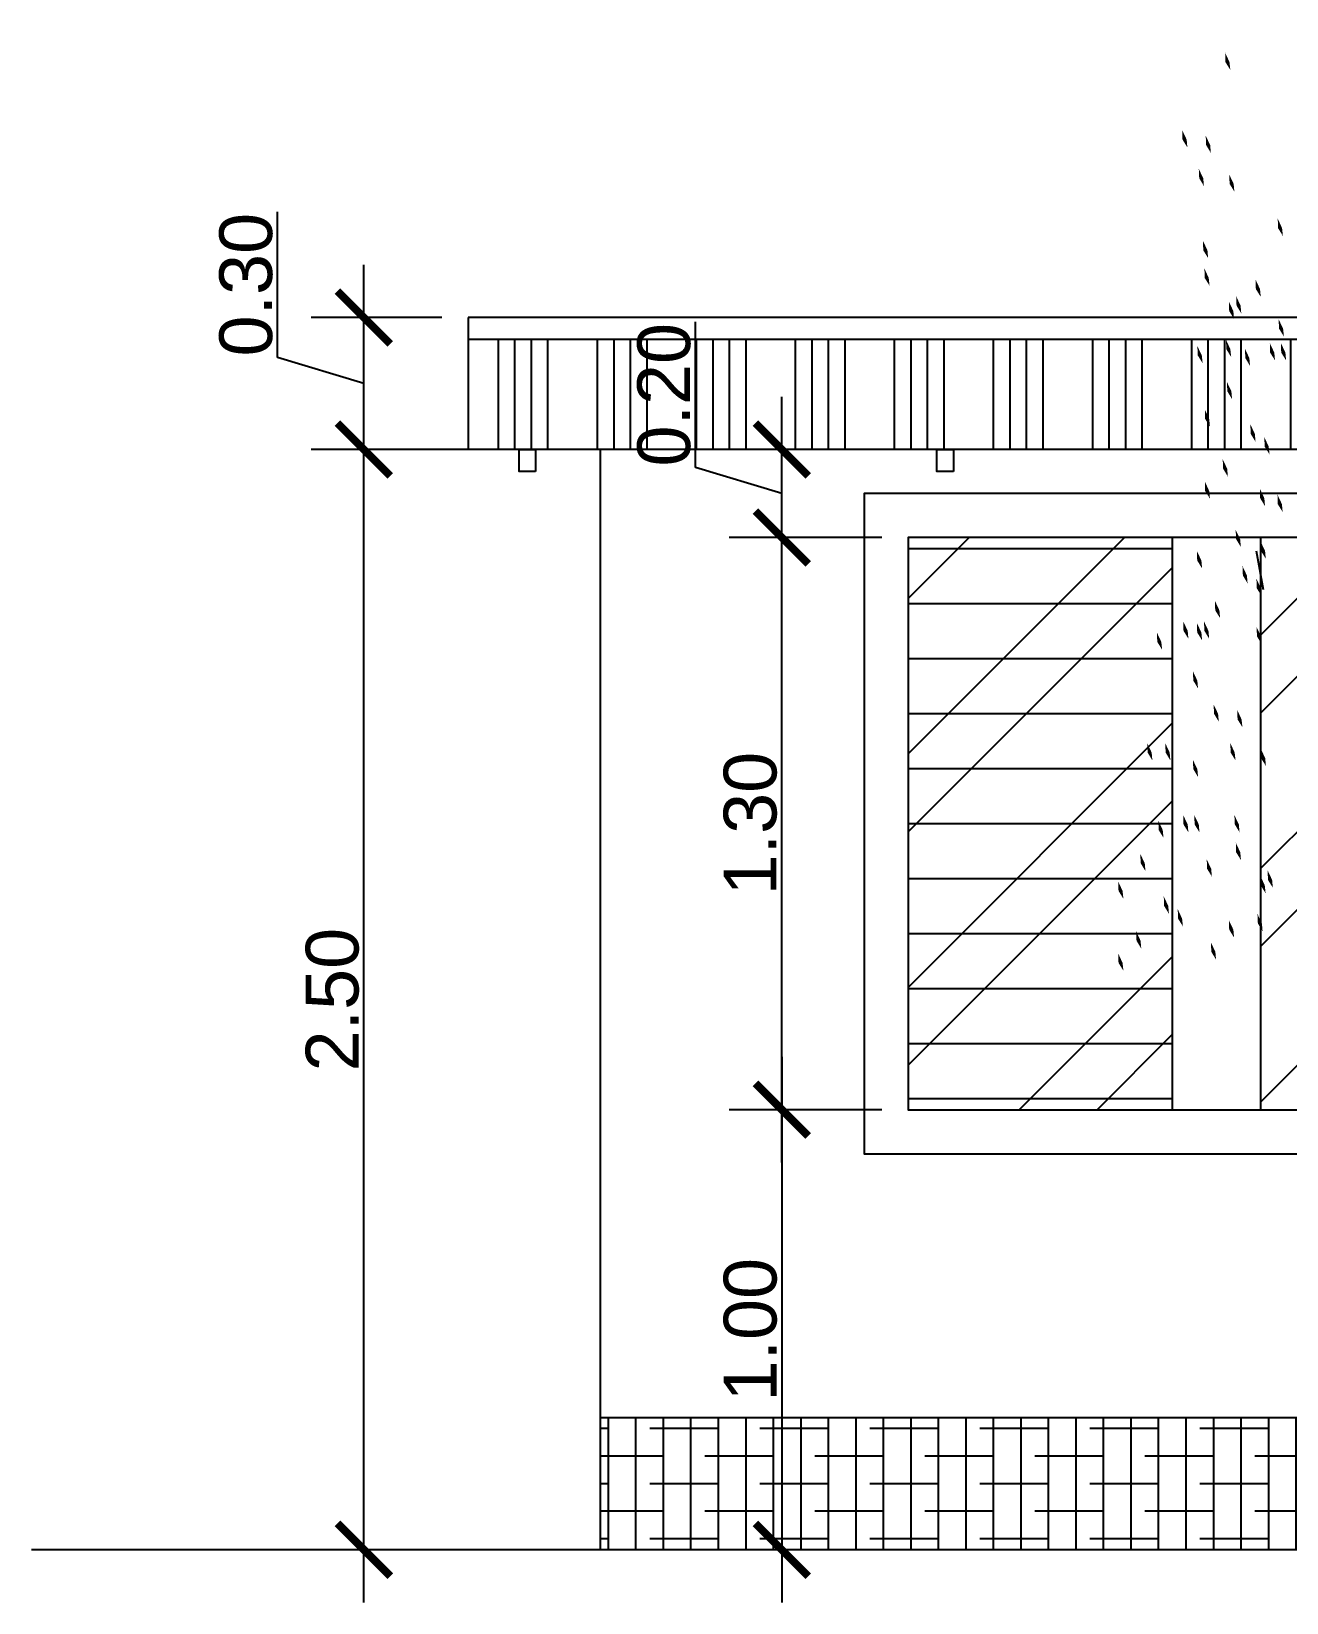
# Model space of a CAD drawing. Header units: inches. Extents: x 2 to 188, y -54 to 24.
# Drawn here: x 2.444 to 5.296, y 19.888 to 23.458 of the extents above; entities that cross this region are included whole.
import ezdxf

# ---------------------------------------------------------------- set-up
doc = ezdxf.new("R2010")
doc.units = ezdxf.units.IN
doc.header["$MEASUREMENT"] = 0
doc.header["$PDMODE"] = 34
doc.layers.add('artefactos', color=9, linetype='Continuous')
doc.styles.get("Standard").update_dxf_attribs({"font": 'arial.ttf'})
doc.dimstyles.new('A100', dxfattribs={"dimscale": 0, "dimtxt": 0.12, "dimasz": 0.12, "dimexe": 0.12, "dimexo": 0.06, "dimgap": 0.01, "dimtad": 1, "dimzin": 0, "dimdsep": 46, "dimtxsty": 'Standard', "dimblk": 'ARCHTICK', "dimcen": 0.09, "dimdle": 0.12, "dimclrd": 1, "dimclre": 1, "dimclrt": 3, "dimadec": 0, "dimazin": 0, "dimtfac": 1, "dimtofl": 0, "dimtmove": 1, "dimatfit": 3, "dimfxl": 1, "dimtolj": 1, "dimtzin": 0, "dimarcsym": 0})

# ---------------------------------------------------------------- blocks, each defined once
blk = doc.blocks.new('A$C79850DA7')
at = {"layer": 'artefactos', "color": 8, "transparency": 33554636}
blk.add_line((4.123, 6.662), (4.17, 6.931), dxfattribs=at)
for points in [[(4.388, 10.391), (4.358, 10.325), (4.386, 10.325), (4.352, 10.271)], [(4.523, 9.815), (4.492, 9.749), (4.52, 9.749), (4.487, 9.694)], [(4.686, 9.853), (4.655, 9.787), (4.684, 9.787), (4.65, 9.733)], [(4.36, 9.546), (4.329, 9.48), (4.357, 9.48), (4.324, 9.426)], [(4.571, 9.584), (4.54, 9.519), (4.568, 9.519), (4.535, 9.464)], [(4.023, 9.239), (3.993, 9.173), (4.021, 9.173), (3.987, 9.118)], [(4.542, 9.085), (4.511, 9.019), (4.54, 9.019), (4.506, 8.965)], [(4.532, 8.893), (4.502, 8.827), (4.53, 8.827), (4.496, 8.773)], [(4.177, 8.816), (4.146, 8.75), (4.175, 8.75), (4.141, 8.696)], [(4.312, 8.701), (4.281, 8.635), (4.309, 8.635), (4.276, 8.581)], [(4.362, 8.663), (4.331, 8.597), (4.36, 8.597), (4.326, 8.542)], [(4.017, 8.541), (3.986, 8.475), (4.014, 8.475), (3.98, 8.42)], [(4.382, 8.398), (4.352, 8.333), (4.38, 8.333), (4.346, 8.278)], [(4.001, 8.375), (3.97, 8.309), (3.999, 8.309), (3.965, 8.255)], [(4.078, 8.375), (4.047, 8.309), (4.076, 8.309), (4.042, 8.255)], [(4.251, 8.337), (4.22, 8.271), (4.248, 8.271), (4.215, 8.216)], [(4.581, 8.355), (4.55, 8.289), (4.578, 8.289), (4.544, 8.235)], [(4.376, 8.106), (4.345, 8.041), (4.373, 8.041), (4.34, 7.986)], [(4.529, 7.914), (4.499, 7.849), (4.527, 7.849), (4.493, 7.794)], [(4.213, 7.811), (4.182, 7.745), (4.211, 7.745), (4.177, 7.69)], [(4.116, 7.722), (4.086, 7.657), (4.114, 7.657), (4.08, 7.602)], [(4.405, 7.569), (4.374, 7.503), (4.402, 7.503), (4.369, 7.448)], [(4.025, 7.323), (3.994, 7.257), (4.023, 7.257), (3.989, 7.203)], [(4.147, 7.364), (4.116, 7.298), (4.145, 7.298), (4.111, 7.243)], [(4.529, 7.415), (4.499, 7.349), (4.527, 7.349), (4.493, 7.295)], [(4.142, 6.998), (4.111, 6.932), (4.139, 6.932), (4.106, 6.878)], [(4.315, 7.079), (4.284, 7.014), (4.312, 7.014), (4.279, 6.959)], [(4.584, 6.932), (4.553, 6.866), (4.582, 6.866), (4.548, 6.811)], [(4.268, 6.828), (4.237, 6.762), (4.265, 6.762), (4.232, 6.707)], [(4.171, 6.739), (4.14, 6.674), (4.169, 6.674), (4.135, 6.619)], [(4.459, 6.586), (4.428, 6.52), (4.457, 6.52), (4.423, 6.466)], [(4.535, 6.444), (4.504, 6.378), (4.532, 6.378), (4.499, 6.323)], [(4.679, 6.444), (4.648, 6.378), (4.677, 6.378), (4.643, 6.323)], [(4.17, 6.405), (4.139, 6.339), (4.167, 6.339), (4.134, 6.285)], [(4.584, 6.432), (4.553, 6.366), (4.582, 6.366), (4.548, 6.312)], [(4.862, 6.367), (4.831, 6.301), (4.859, 6.301), (4.825, 6.246)], [(4.612, 6.098), (4.581, 6.032), (4.609, 6.032), (4.576, 5.978)], [(4.304, 5.829), (4.274, 5.763), (4.302, 5.763), (4.268, 5.709)], [(4.468, 5.867), (4.437, 5.802), (4.465, 5.802), (4.432, 5.747)], [(4.352, 5.599), (4.322, 5.533), (4.35, 5.533), (4.316, 5.478)], [(4.804, 5.599), (4.773, 5.533), (4.801, 5.533), (4.768, 5.478)], [(4.929, 5.599), (4.898, 5.533), (4.926, 5.533), (4.893, 5.478)], [(4.141, 5.56), (4.11, 5.494), (4.139, 5.494), (4.105, 5.44)], [(4.612, 5.483), (4.581, 5.418), (4.609, 5.418), (4.576, 5.363)], [(4.324, 5.099), (4.293, 5.034), (4.321, 5.034), (4.288, 4.979)], [(4.602, 5.099), (4.571, 5.034), (4.6, 5.034), (4.566, 4.979)], [(4.679, 5.099), (4.648, 5.034), (4.677, 5.034), (4.643, 4.979)], [(4.852, 5.061), (4.821, 4.995), (4.849, 4.995), (4.816, 4.941)], [(4.314, 4.907), (4.283, 4.841), (4.312, 4.841), (4.278, 4.787)], [(4.977, 4.83), (4.946, 4.765), (4.974, 4.765), (4.941, 4.71)], [(4.093, 4.715), (4.062, 4.649), (4.091, 4.649), (4.057, 4.595)], [(4.516, 4.792), (4.485, 4.726), (4.513, 4.726), (4.48, 4.672)], [(4.143, 4.677), (4.113, 4.611), (4.141, 4.611), (4.107, 4.556)], [(5.13, 4.638), (5.1, 4.573), (5.128, 4.573), (5.094, 4.518)], [(4.814, 4.535), (4.783, 4.469), (4.812, 4.469), (4.778, 4.414)], [(4.164, 4.413), (4.133, 4.347), (4.161, 4.347), (4.128, 4.292)], [(4.362, 4.369), (4.331, 4.304), (4.36, 4.304), (4.326, 4.249)], [(4.717, 4.446), (4.687, 4.381), (4.715, 4.381), (4.681, 4.326)], [(5.006, 4.293), (4.975, 4.227), (5.003, 4.227), (4.97, 4.172)], [(4.487, 4.216), (4.456, 4.15), (4.484, 4.15), (4.451, 4.096)], [(5.13, 4.139), (5.1, 4.073), (5.128, 4.073), (5.094, 4.019)]]:
    blk.add_solid(points, dxfattribs=at)
blk = doc.blocks.new('_ArchTick')
at = {"color": 0, "linetype": 'ByBlock', "const_width": 0.15}
blk.add_lwpolyline([(-0.5, -0.5), (0.5, 0.5)], dxfattribs=at)
blk = doc.blocks.new('*D571')
at = {"color": 1, "lineweight": -2, "transparency": 16777216}
for p, q in [((4.1488, 21.1284), (4.1488, 19.8884)), ((4.376, 21.0084), (4.0288, 21.0084)), ((4.376, 20.0084), (4.0288, 20.0084))]:
    blk.add_line(p, q, dxfattribs=at)
at = {"layer": 'DEFPOINTS', "color": 0, "transparency": 16777216}
for p in [(4.436, 21.0084), (4.1488, 20.0084), (4.436, 20.0084)]:
    blk.add_point(p, dxfattribs=at)
at = {"color": 1, "lineweight": -2, "transparency": 16777216, "xscale": 0.12, "yscale": 0.12, "zscale": 0.12}
for p, rotation in [((4.1488, 21.0084), 90), ((4.1488, 20.0084), 270)]:
    blk.add_blockref('_ArchTick', p, dxfattribs=dict(at, rotation=rotation))
at = {"color": 3, "transparency": 16777216, "insert": (4.0776, 20.5084), "char_height": 0.12, "attachment_point": 5, "rotation": 90}
blk.add_mtext('\\A1;1.00', dxfattribs=at)
blk = doc.blocks.new('*D572')
at = {"color": 1, "lineweight": -2, "transparency": 16777216}
for p, q in [((4.1488, 20.8884), (4.1488, 22.4284)), ((4.376, 22.3084), (4.0288, 22.3084)), ((4.376, 21.0084), (4.0288, 21.0084))]:
    blk.add_line(p, q, dxfattribs=at)
at = {"layer": 'DEFPOINTS', "color": 0, "transparency": 16777216}
for p in [(4.1488, 22.3084), (4.436, 22.3084), (4.436, 21.0084)]:
    blk.add_point(p, dxfattribs=at)
at = {"color": 1, "lineweight": -2, "transparency": 16777216, "xscale": 0.12, "yscale": 0.12, "zscale": 0.12}
for p, rotation in [((4.1488, 22.3084), 90), ((4.1488, 21.0084), 270)]:
    blk.add_blockref('_ArchTick', p, dxfattribs=dict(at, rotation=rotation))
at = {"color": 3, "transparency": 16777216, "insert": (4.0775, 21.6584), "char_height": 0.12, "attachment_point": 5, "rotation": 90}
blk.add_mtext('\\A1;1.30', dxfattribs=at)
blk = doc.blocks.new('*D573')
at = {"color": 1, "lineweight": -2, "transparency": 16777216}
for p, q in [((3.9526, 22.4673), (3.9526, 22.7986)), ((4.1488, 22.1884), (4.1488, 22.6284)), ((4.0888, 22.5084), (4.0288, 22.5084)), ((4.1488, 22.4084), (3.9526, 22.4673)), ((4.376, 22.3084), (4.0288, 22.3084))]:
    blk.add_line(p, q, dxfattribs=at)
at = {"layer": 'DEFPOINTS', "color": 0, "transparency": 16777216}
for p in [(4.1488, 22.5084), (4.1488, 22.5084), (4.436, 22.3084)]:
    blk.add_point(p, dxfattribs=at)
at = {"color": 1, "lineweight": -2, "transparency": 16777216, "xscale": 0.12, "yscale": 0.12, "zscale": 0.12}
for p, rotation in [((4.1488, 22.5084), 90), ((4.1488, 22.3084), 270)]:
    blk.add_blockref('_ArchTick', p, dxfattribs=dict(at, rotation=rotation))
at = {"color": 3, "transparency": 16777216, "insert": (3.8813, 22.6329), "char_height": 0.12, "attachment_point": 5, "rotation": 90}
blk.add_mtext('\\A1;0.20', dxfattribs=at)
blk = doc.blocks.new('*D574')
at = {"color": 1, "lineweight": -2, "transparency": 16777216}
for p, q in [((3.1992, 19.8884), (3.1992, 22.6284)), ((3.676, 22.5084), (3.0792, 22.5084)), ((3.676, 20.0084), (3.0792, 20.0084))]:
    blk.add_line(p, q, dxfattribs=at)
at = {"layer": 'DEFPOINTS', "color": 0, "transparency": 16777216}
for p in [(3.1992, 22.5084), (3.736, 22.5084), (3.736, 20.0084)]:
    blk.add_point(p, dxfattribs=at)
at = {"color": 1, "lineweight": -2, "transparency": 16777216, "xscale": 0.12, "yscale": 0.12, "zscale": 0.12}
for p, rotation in [((3.1992, 22.5084), 90), ((3.1992, 20.0084), 270)]:
    blk.add_blockref('_ArchTick', p, dxfattribs=dict(at, rotation=rotation))
at = {"color": 3, "transparency": 16777216, "insert": (3.128, 21.2584), "char_height": 0.12, "attachment_point": 5, "rotation": 90}
blk.add_mtext('\\A1;2.50', dxfattribs=at)
blk = doc.blocks.new('*D575')
at = {"color": 1, "lineweight": -2, "transparency": 16777216}
for p, q in [((3.0029, 22.7173), (3.0029, 23.0486)), ((3.1992, 22.3884), (3.1992, 22.9284)), ((3.376, 22.8084), (3.0792, 22.8084)), ((3.1992, 22.6584), (3.0029, 22.7173)), ((3.676, 22.5084), (3.0792, 22.5084))]:
    blk.add_line(p, q, dxfattribs=at)
at = {"layer": 'DEFPOINTS', "color": 0, "transparency": 16777216}
for p in [(3.1992, 22.8084), (3.436, 22.8084), (3.736, 22.5084)]:
    blk.add_point(p, dxfattribs=at)
at = {"color": 1, "lineweight": -2, "transparency": 16777216, "xscale": 0.12, "yscale": 0.12, "zscale": 0.12}
for p, rotation in [((3.1992, 22.8084), 90), ((3.1992, 22.5084), 270)]:
    blk.add_blockref('_ArchTick', p, dxfattribs=dict(at, rotation=rotation))
at = {"color": 3, "transparency": 16777216, "insert": (2.9316, 22.883), "char_height": 0.12, "attachment_point": 5, "rotation": 90}
blk.add_mtext('\\A1;0.30', dxfattribs=at)

msp = doc.modelspace()

# ---------------------------------------------------------------- hatches: boundary and pattern name
h = msp.add_hatch()
h.set_pattern_fill('ANSI34', color=8, scale=0.3, angle=45)
h.set_pattern_definition([(90, (-16.74512, 9.65853), (-0.225, 3e-17), []), (90, (-16.70762, 9.69603), (-0.225, 3e-17), []), (90, (-16.67012, 9.73353), (-0.225, 3e-17), []), (90, (-16.63262, 9.77103), (-0.225, 3e-17), [])])
h.paths.add_polyline_path([(7.086, 23.2084), (7.086, 23.4584), (11.536, 23.4584), (11.536, 23.2084)])
h.paths.add_polyline_path([(5.6079, 22.7584), (5.6174, 22.7317), (5.6174, 22.6842), (5.6412, 22.5416), (5.6554, 22.5084), (3.436, 22.5084), (3.436, 22.7584)])
h.paths.add_polyline_path([(7.386, 22.7584), (7.386, 22.5084), (7.3485, 22.5084), (5.6554, 22.5084), (5.6412, 22.5416), (5.6174, 22.6842), (5.6174, 22.7584)])
h.paths.add_polyline_path([(5.768, 22.4521), (5.768, 22.8384), (6.0153, 22.8384), (6.0153, 22.4521)], flags=9)
h.paths.add_polyline_path([(4.4144, 22.4771), (4.4144, 22.8634), (4.6617, 22.8634), (4.6617, 22.4771)], flags=9)
h = msp.add_hatch()
h.set_pattern_fill('LINE', color=256)
h.set_pattern_definition([(0, (-16.74512, 9.65853), (0, 0.125), [])])
h.paths.add_polyline_path([(5.036, 22.3084), (4.436, 22.3084), (4.436, 21.0084), (5.036, 21.0084)])
at = {"transparency": 33554610}
h = msp.add_hatch(dxfattribs=at)
h.set_pattern_fill('ANSI32', color=8)
h.set_pattern_definition([(45, (-12.49512, 9.65853), (-0.265165, 0.265165), []), (45, (-12.31834, 9.65853), (-0.265165, 0.265165), [])])
h.paths.add_polyline_path([(5.236, 22.3084), (5.836, 22.3084), (5.836, 21.0084), (5.236, 21.0084)])
h.paths.add_polyline_path([(4.436, 22.3084), (5.036, 22.3084), (5.036, 21.0084), (4.436, 21.0084)])
h = msp.add_hatch()
h.set_pattern_fill('ANSI38', color=1, scale=0.5, angle=45)
h.set_pattern_definition([(90, (-16.74512, 9.65853), (-0.0625, 1e-17), []), (180, (-16.74512, 9.65853), (-0.125, -0.0625), [0.15625, -0.09375])])
h.paths.add_polyline_path([(7.9983, 20.0084), (7.9947, 20.0469), (7.9914, 20.071), (7.9881, 20.1027), (7.9858, 20.1353), (7.983, 20.1686), (7.9808, 20.2028), (7.9775, 20.2378), (7.9756, 20.2729), (7.9732, 20.3084), (11.236, 20.3084), (11.236, 20.0084)])
h.paths.add_polyline_path([(7.9423, 20.3084), (7.9483, 20.2762), (7.9494, 20.262), (7.9497, 20.2478), (7.9541, 20.2211), (7.9564, 20.1928), (7.9575, 20.1653), (7.9575, 20.1369), (7.9569, 20.1093), (7.9558, 20.0877), (7.9542, 20.0519), (7.9516, 20.0084), (7.386, 20.0084), (7.386, 20.3084)])
h.paths.add_polyline_path([(3.736, 20.0084), (3.736, 20.3084), (5.8229, 20.3084), (5.8289, 20.2762), (5.8301, 20.262), (5.8303, 20.2478), (5.8348, 20.2211), (5.837, 20.1928), (5.8381, 20.1653), (5.8381, 20.1369), (5.8376, 20.1093), (5.8365, 20.0877), (5.8348, 20.0519), (5.8322, 20.0084)])
h.paths.add_polyline_path([(6.236, 20.0084), (5.879, 20.0084), (5.8754, 20.0469), (5.872, 20.071), (5.8687, 20.1027), (5.8665, 20.1353), (5.8637, 20.1686), (5.8615, 20.2028), (5.8581, 20.2378), (5.8562, 20.2729), (5.8538, 20.3084), (6.236, 20.3084)])

# ---------------------------------------------------------------- linework, layer by layer
at = {"color": 3}
for p in [(3.436, 22.8084), (7.386, 22.5084)]:
    msp.add_line(p, (3.436, 22.5084), dxfattribs=at)
at = {"color": 1}
for p, q in [((7.386, 22.8084), (3.436, 22.8084)), ((7.386, 22.7584), (3.436, 22.7584))]:
    msp.add_line(p, q, dxfattribs=at)
at = {"color": 4}
msp.add_line((3.736, 22.5084), (3.736, 20.0084), dxfattribs=at)
at = {"color": 2}
for p, q in [((5.036, 22.3084), (5.036, 21.0084)), ((5.236, 22.3084), (5.236, 21.0084)), ((6.236, 20.3084), (3.736, 20.3084))]:
    msp.add_line(p, q, dxfattribs=at)
at = {"color": 6}
msp.add_line((13.3766, 20.0084), (2.4439, 20.0084), dxfattribs=at)
at = {"color": 3}
for points in [[(3.5895, 22.4584), (3.552, 22.4584), (3.552, 22.5084), (3.5895, 22.5084)], [(4.5386, 22.4584), (4.5011, 22.4584), (4.5011, 22.5084), (4.5386, 22.5084)]]:
    msp.add_lwpolyline(points, close=True, dxfattribs=at)
at = {"color": 5}
for points in [[(5.936, 22.4084), (4.336, 22.4084), (4.336, 20.9084), (5.936, 20.9084)], [(5.836, 22.3084), (4.436, 22.3084), (4.436, 21.0084), (5.836, 21.0084)]]:
    msp.add_lwpolyline(points, close=True, dxfattribs=at)

# ---------------------------------------------------------------- block references
at = {"layer": 'artefactos', "xscale": -0.3273856185017764, "yscale": 0.3273856185017764, "zscale": 0.3273856185017764}
msp.add_blockref('A$C79850DA7', (6.5926, 20.0084), dxfattribs=at)

# ---------------------------------------------------------------- dimensions: what is measured, and where the dimension line sits
for base, p1, p2, picture, middle in [((3.1992, 22.8084), (3.736, 22.5084), (3.436, 22.8084), '*D575', (2.9316, 22.7273)), ((4.1488, 22.5084), (4.436, 22.3084), (4.1488, 22.5084), '*D573', (3.8813, 22.4773)), ((3.1992, 22.5084), (3.736, 20.0084), (3.736, 22.5084), '*D574', (3.128, 21.2584)), ((4.1488, 22.3084), (4.436, 21.0084), (4.436, 22.3084), '*D572', (4.0775, 21.6584)), ((4.1488, 20.0084), (4.436, 21.0084), (4.436, 20.0084), '*D571', (4.0776, 20.5084))]:
    dim = msp.add_linear_dim(base=base, p1=p1, p2=p2, angle=90, dimstyle='A100', override={"dimscale": 1})
    dim.commit()
    dim.dimension.update_dxf_attribs({"geometry": picture, "text_midpoint": middle})

doc.saveas('drawing.dxf')
